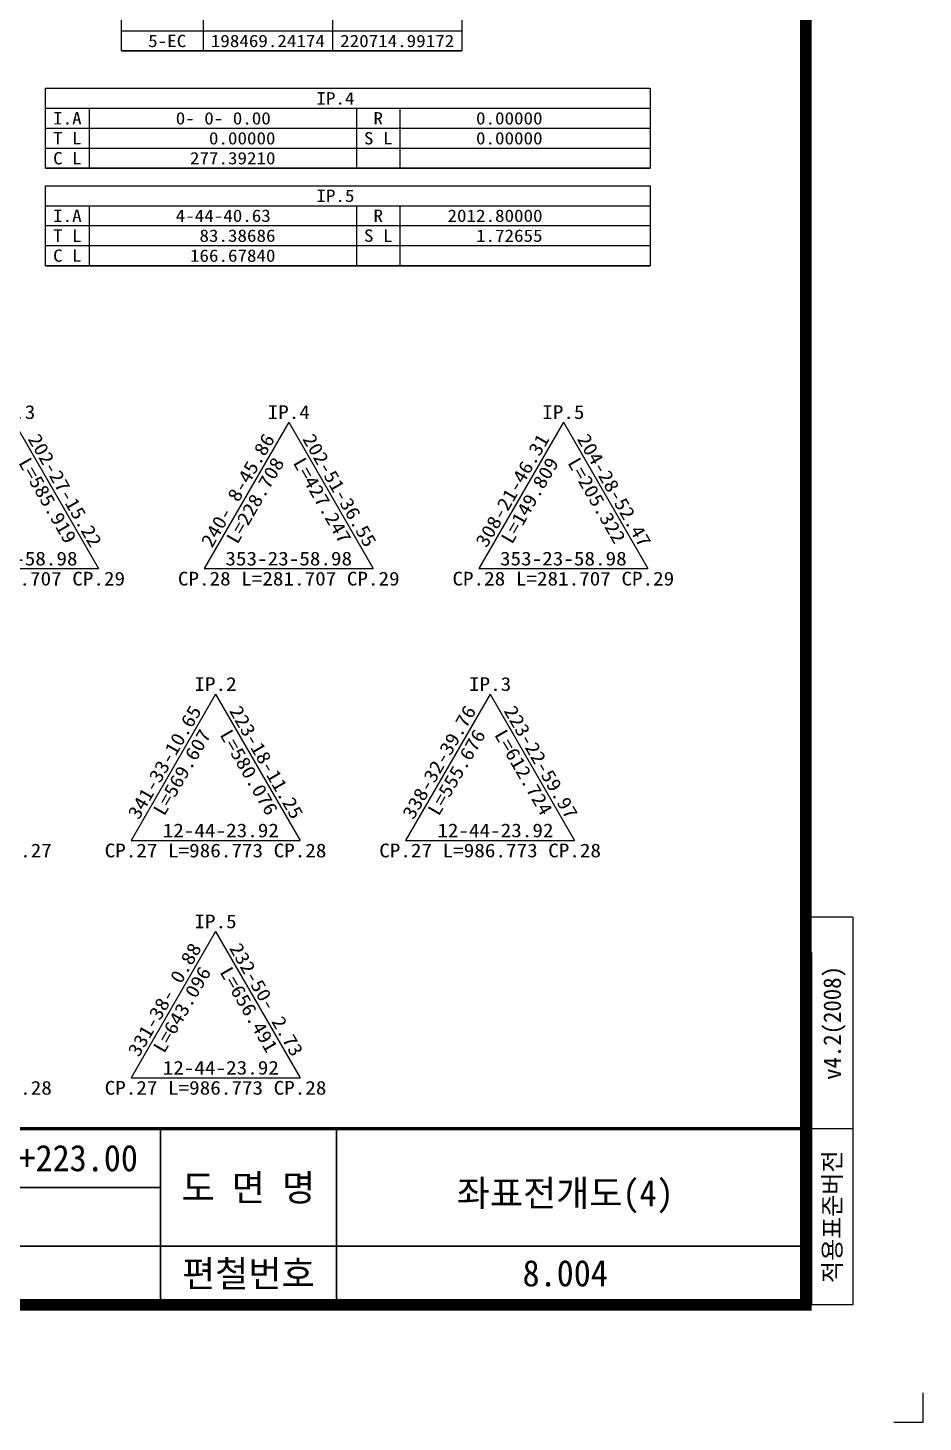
# Model space of a CAD drawing. Header units: feet. Extents: x 229381 to 233586, y 197484 to 200454.
# Drawn here: x 232823 to 233586, y 197484 to 198672 of the extents above; entities that cross this region are included whole.
import ezdxf
from ezdxf.enums import TextEntityAlignment as Align

# ---------------------------------------------------------------- set-up
doc = ezdxf.new("R2010")
doc.units = ezdxf.units.FT
doc.header["$LTSCALE"] = 10
doc.header["$MEASUREMENT"] = 0
for name, color, linetype in [('CA-TABL-LIN1', 4, 'CONTINUOUS'), ('CA-TABL-LIN2', 1, 'CONTINUOUS'), ('CA-TABL-TEX2', 3, 'CONTINUOUS'), ('CX-BORD', 3, 'CONTINUOUS'), ('CX-BORD-LIN1', 4, 'CONTINUOUS'), ('CX-BORD-LIN2', 3, 'CONTINUOUS'), ('CX-BORD-TEX2', 7, 'CONTINUOUS'), ('CX-BORD-TEX3', 6, 'CONTINUOUS'), ('CX-MISC', 2, 'CONTINUOUS')]:
    doc.layers.add(name, color=color, linetype=linetype)
doc.styles.add('RP2', font='DotumChe.ttf')
doc.styles.add('TB_TEXT', font='DotumChe.ttf')
doc.styles.add('TB_WBTXT', font='H2GTRE.TTF')
doc.styles.add('TB_WMTXT', font='DotumChe.ttf')

# ---------------------------------------------------------------- blocks, each defined once
blk = doc.blocks.new('CXBLKA1-KHCA')
at = {"layer": 'CX-BORD-LIN1', "const_width": 2}
blk.add_lwpolyline([(796, 0), (0, 0), (0, 554), (796, 554)], close=True, dxfattribs=at)
at = {"layer": 'CX-BORD-LIN1'}
for points, const_width in [([(796, 30), (0, 30)], 0.6), ([(686, 0), (686, 30)], 0.3)]:
    blk.add_lwpolyline(points, dxfattribs=dict(at, const_width=const_width))
at = {"layer": 'CX-BORD-LIN2'}
for p, q in [((804, 66.03), (796, 66.03)), ((804, 66.03), (804, 0)), ((797, 60), (797, 0)), ((804, 30), (796, 30)), ((804, 0), (797, 0))]:
    blk.add_line(p, q, dxfattribs=at)
at = {"layer": 'CX-BORD-LIN2', "const_width": 0.3}
for points in [[(716, 0), (716, 30)], [(686, 20), (566, 20)], [(796, 10), (566, 10)]]:
    blk.add_lwpolyline(points, dxfattribs=at)
at = {"layer": 'CX-MISC'}
blk.add_lwpolyline([(811, -20), (816, -20), (816, -15)], dxfattribs=at)
at = {"layer": 'CX-BORD-LIN1', "style": 'TB_TEXT'}
for tag, height, p in [('TR_RDAT4', 3.5, (317.5, 27)), ('TR_DGN4', 3.5, (459.12, 27)), ('TR_CHK4', 3.5, (499.12, 27)), ('TR_APP4', 3.5, (539.12, 27)), ('TR_RNUM4', 3, (285.11, 26.64)), ('TR_RNUM3', 3, (285.11, 20.64)), ('TR_RDAT3', 3.5, (317.5, 21)), ('TR_DGN3', 3.5, (459.12, 21)), ('TR_CHK3', 3.5, (499.12, 21)), ('TR_APP3', 3.5, (539.12, 21)), ('TR_RDAT2', 3.5, (317.5, 15)), ('TR_DGN2', 3.5, (459.12, 15)), ('TR_CHK2', 3.5, (499.12, 15)), ('TR_APP2', 3.5, (539.12, 15)), ('TR_RNUM2', 3, (285.11, 14.64)), ('TR_RNUM1', 3, (285.11, 8.64)), ('TR_RDAT1', 3.5, (317.5, 9)), ('TR_DGN1', 3.5, (459.12, 9)), ('TR_CHK1', 3.5, (499.12, 9)), ('TR_APP1', 3.5, (539.12, 9))]:
    blk.add_attdef(tag, text='', height=height, dxfattribs=at).set_placement(p, align=Align.MIDDLE_CENTER)
for tag, p in [('TR_RCON4', (342.3, 27)), ('TR_RCON3', (342.3, 21)), ('TR_RCON2', (342.3, 15)), ('TR_RCON1', (342.3, 9))]:
    blk.add_attdef(tag, text='', height=3.5, dxfattribs=at).set_placement(p, align=Align.MIDDLE_LEFT)
at = {"layer": 'CX-BORD-LIN2', "style": 'TB_TEXT'}
blk.add_text('적용표준버전', height=3, rotation=90, dxfattribs=at).set_placement((800.5, 15), align=Align.MIDDLE_CENTER)
blk.add_attdef('TD_VERSION', text='', height=3, rotation=90, dxfattribs=at).set_placement((800.5, 48.01), align=Align.MIDDLE_CENTER)
at = {"layer": 'CX-BORD-TEX2', "style": 'TB_WMTXT'}
for tag, height, p in [('TB_CNAME', 5, (15.34, 531.83)), ('TB_CSCOP', 4, (16.63, 523.83))]:
    blk.add_attdef(tag, text='', height=height, dxfattribs=at).set_placement(p, align=Align.BOTTOM_LEFT)
at = {"layer": 'CX-BORD-TEX2', "style": 'TB_WBTXT'}
for tag, height, p in [('TB_MTITIL', 10, (398, 533.33)), ('TB_STITL', 7, (398, 518.33))]:
    blk.add_attdef(tag, text='', height=height, dxfattribs=at).set_placement(p, align=Align.MIDDLE_CENTER)
at = {"layer": 'CX-BORD-TEX3', "style": 'TB_TEXT'}
for s, p in [('도 면 명', (701, 20)), ('편철번호', (701, 5.39))]:
    blk.add_text(s, height=4.5, dxfattribs=at).set_placement(p, align=Align.MIDDLE)
for tag, height, p in [('TD_DCOMP', 4.5, (217.5, 25)), ('TD_CSECT', 4.5, (611, 25)), ('TD_CDIST', 4.5, (656, 25)), ('TD_DNAME_TOP', 4.5, (755, 25)), ('TD_DNAME_MAIN', 4.5, (755, 19.01)), ('TD_CCOMP', 4.5, (217.5, 15)), ('TD_HSCAL', 4.5, (626.7, 15.24)), ('TD_VSCAL', 4.5, (655.78, 15.24)), ('TD_DNAME_BOT', 3, (755, 13.65)), ('TD_CNAME', 5, (65, 5.75)), ('TD_FIELD', 4.5, (182.5, 5.53)), ('TD_CSTEP', 4.5, (253.24, 5.53)), ('TD_DWGCODE', 4.5, (641, 5.39)), ('TD_DWGNO', 4.5, (755, 5.39))]:
    blk.add_attdef(tag, text='', height=height, dxfattribs=at).set_placement(p, align=Align.MIDDLE_CENTER)

msp = doc.modelspace()

# ---------------------------------------------------------------- linework, layer by layer
at = {"layer": 'CA-TABL-LIN1', "linetype": 'Continuous'}
for p, q in [((232902.9, 198652.3), (232902.9, 198839.4)), ((233192.9, 198839.4), (233192.9, 198652.3)), ((233192.9, 198652.3), (232902.9, 198652.3)), ((232902.9, 198652.3), (233192.9, 198652.3)), ((232838.1, 198620.4), (233353.3, 198620.4)), ((232838.1, 198552.4), (232838.1, 198620.4)), ((233353.3, 198620.4), (233353.3, 198552.4)), ((233353.3, 198552.4), (232838.1, 198552.4)), ((232838.1, 198552.4), (233353.3, 198552.4)), ((232838.1, 198537.4), (233353.3, 198537.4)), ((232838.1, 198469.3), (232838.1, 198537.4)), ((233353.3, 198537.4), (233353.3, 198469.3)), ((233353.3, 198469.3), (232838.1, 198469.3)), ((232838.1, 198469.3), (233353.3, 198469.3))]:
    msp.add_line(p, q, dxfattribs=at)
at = {"layer": 'CA-TABL-LIN2', "linetype": 'Continuous'}
for p, q in [((232972.6, 198839.4), (232972.6, 198652.3)), ((233082.7, 198839.4), (233082.7, 198652.3)), ((232902.9, 198669.3), (233192.9, 198669.3)), ((232838.1, 198603.4), (233353.3, 198603.4)), ((232875.4, 198603.4), (232875.4, 198552.4)), ((233103, 198603.4), (233103, 198552.4)), ((233140.2, 198603.4), (233140.2, 198552.4)), ((232838.1, 198586.4), (233353.3, 198586.4)), ((232838.1, 198569.4), (233353.3, 198569.4)), ((232838.1, 198520.4), (233353.3, 198520.4)), ((232875.4, 198520.4), (232875.4, 198469.3)), ((233103, 198520.4), (233103, 198469.3)), ((233140.2, 198520.4), (233140.2, 198469.3)), ((232838.1, 198503.4), (233353.3, 198503.4)), ((232838.1, 198486.4), (233353.3, 198486.4)), ((232811.4, 198336), (232883.4, 198211.2)), ((233045.4, 198336), (232973.4, 198211.2)), ((233045.4, 198336), (233117.4, 198211.2)), ((233279.4, 198336), (233207.4, 198211.2)), ((233279.4, 198336), (233351.4, 198211.2)), ((232739.4, 198211.2), (232883.4, 198211.2)), ((232973.4, 198211.2), (233117.4, 198211.2)), ((233207.4, 198211.2), (233351.4, 198211.2)), ((232983, 198104.3), (232911, 197979.6)), ((232983, 198104.3), (233055, 197979.6)), ((233217, 198104.3), (233145, 197979.6)), ((233217, 198104.3), (233289, 197979.6)), ((232911, 197979.6), (233055, 197979.6)), ((233145, 197979.6), (233289, 197979.6)), ((232983, 197902.1), (232911, 197777.4)), ((232983, 197902.1), (233055, 197777.4)), ((232911, 197777.4), (233055, 197777.4))]:
    msp.add_line(p, q, dxfattribs=at)

# ---------------------------------------------------------------- block references
at = {"layer": 'CX-BORD'}
ref = msp.add_blockref('CXBLKA1-KHCA', (229506, 197584), dxfattribs=dict(at, xscale=5, yscale=4.999999999996866))
ref.add_attrib('TD_DNAME_MAIN', '좌표전개도(4)', dxfattribs={"layer": 'CX-BORD-TEX3', "height": 22.5, "style": 'TB_TEXT', "oblique": 360}).set_placement((233281, 197679.1), align=Align.MIDDLE_CENTER)
ref.add_attrib('TD_CDIST', '9+383.00~14+223.00', dxfattribs={"layer": 'CX-BORD-TEX3', "height": 22.5, "style": 'TB_TEXT', "oblique": 360}).set_placement((232786, 197709), align=Align.MIDDLE_CENTER)
ref.add_attrib('TD_DWGNO', '8.004', dxfattribs={"layer": 'CX-BORD-TEX3', "height": 22.5, "style": 'TB_TEXT', "oblique": 360}).set_placement((233281, 197610.9), align=Align.MIDDLE_CENTER)
ref.add_attrib('TD_VERSION', 'v4.2(2008)', dxfattribs={"layer": 'CX-BORD-LIN2', "height": 15, "rotation": 90, "style": 'TB_TEXT'}).set_placement((233508.5, 197824.1), align=Align.MIDDLE_CENTER)

# ---------------------------------------------------------------- texts
at = {"layer": 'CA-TABL-TEX2', "style": 'RP2', "width": 1.128305}
for s, height, p, p2 in [('  5-EC', 10.53, (232909.4, 198655.5), (232958, 198655.5)), ('198469.24174', 10.53, (232979, 198655.5), (233076.2, 198655.5)), ('220714.99172', 10.53, (233089.2, 198655.5), (233186.4, 198655.5)), ('IP.4', 10.53, (233069, 198606.6), (233101.4, 198606.6)), ('I.A', 10.53, (232844.6, 198589.6), (232868.9, 198589.6)), ('R', 10.5, (233117.6, 198589.6), (233125.7, 198589.6)), (' 0- 0- 0.00', 10.53, (232941, 198589.6), (233030.1, 198589.6)), (' 0- 0- 0.00', 10.53, (232941, 198589.6), (233030.1, 198589.6)), ('     0.00000', 10.53, (233164.5, 198589.6), (233261.7, 198589.6)), ('T L', 10.53, (232844.6, 198572.6), (232868.9, 198572.6)), ('     0.00000', 10.53, (232936.9, 198572.6), (233034.1, 198572.6)), ('S L', 10.53, (233109.5, 198572.6), (233133.8, 198572.6)), ('     0.00000', 10.53, (233164.5, 198572.6), (233261.7, 198572.6)), ('C L', 10.53, (232844.6, 198555.6), (232868.9, 198555.6)), ('   277.39210', 10.53, (232936.9, 198555.6), (233034.1, 198555.6)), ('IP.5', 10.53, (233069, 198523.6), (233101.4, 198523.6)), ('I.A', 10.53, (232844.6, 198506.6), (232868.9, 198506.6)), (' 4-44-40.63', 10.53, (232941, 198506.6), (233030.1, 198506.6)), (' 4-44-40.63', 10.53, (232941, 198506.6), (233030.1, 198506.6)), ('R', 10.5, (233117.6, 198506.6), (233125.7, 198506.6)), ('  2012.80000', 10.53, (233164.5, 198506.6), (233261.7, 198506.6)), ('T L', 10.53, (232844.6, 198489.6), (232868.9, 198489.6)), ('    83.38686', 10.53, (232936.9, 198489.6), (233034.1, 198489.6)), ('S L', 10.53, (233109.5, 198489.6), (233133.8, 198489.6)), ('     1.72655', 10.53, (233164.5, 198489.6), (233261.7, 198489.6)), ('C L', 10.53, (232844.6, 198472.6), (232868.9, 198472.6)), ('   166.67840', 10.53, (232936.9, 198472.6), (233034.1, 198472.6)), ('IP.3', 11.7, (232793.4, 198338.7), (232829.4, 198338.7)), ('IP.4', 11.7, (233027.4, 198338.7), (233063.4, 198338.7)), ('IP.5', 11.7, (233261.4, 198338.7), (233297.4, 198338.7)), ('353-23-58.98', 11.7, (232757.4, 198213.9), (232865.4, 198213.9)), ('353-23-58.98', 11.7, (232991.4, 198213.9), (233099.4, 198213.9)), ('353-23-58.98', 11.7, (233225.4, 198213.9), (233333.4, 198213.9)), ('L=281.707', 11.7, (232770.9, 198196.8), (232851.9, 198196.8)), ('CP.29', 11.7, (232860.9, 198196.8), (232905.9, 198196.8)), ('CP.28', 11.7, (232950.9, 198196.8), (232995.9, 198196.8)), ('L=281.707', 11.7, (233004.9, 198196.8), (233085.9, 198196.8)), ('CP.29', 11.7, (233094.9, 198196.8), (233139.9, 198196.8)), ('CP.28', 11.7, (233184.9, 198196.8), (233229.9, 198196.8)), ('L=281.707', 11.7, (233238.9, 198196.8), (233319.9, 198196.8)), ('CP.29', 11.7, (233328.9, 198196.8), (233373.9, 198196.8)), ('IP.2', 11.7, (232965, 198107), (233001, 198107)), ('IP.3', 11.7, (233199, 198107), (233235, 198107)), (' 12-44-23.92', 11.7, (232929, 197982.3), (233037, 197982.3)), (' 12-44-23.92', 11.7, (233163, 197982.3), (233271, 197982.3)), ('CP.27', 11.7, (232798.5, 197965.2), (232843.5, 197965.2)), ('CP.27', 11.7, (232888.5, 197965.2), (232933.5, 197965.2)), ('L=986.773', 11.7, (232942.5, 197965.2), (233023.5, 197965.2)), ('CP.28', 11.7, (233032.5, 197965.2), (233077.5, 197965.2)), ('CP.27', 11.7, (233122.5, 197965.2), (233167.5, 197965.2)), ('L=986.773', 11.7, (233176.5, 197965.2), (233257.5, 197965.2)), ('CP.28', 11.7, (233266.5, 197965.2), (233311.5, 197965.2)), ('IP.5', 11.7, (232965, 197904.8), (233001, 197904.8)), (' 12-44-23.92', 11.7, (232929, 197780.1), (233037, 197780.1)), ('CP.28', 11.7, (232798.5, 197763), (232843.5, 197763)), ('CP.27', 11.7, (232888.5, 197763), (232933.5, 197763)), ('L=986.773', 11.7, (232942.5, 197763), (233023.5, 197763)), ('CP.28', 11.7, (233032.5, 197763), (233077.5, 197763))]:
    msp.add_text(s, height=height, dxfattribs=at).set_placement(p, p2, align=Align.FIT)
for s, rotation, p, p2 in [('202-27-15.22', 300, (232822.7, 198321.7), (232876.7, 198228.2)), ('240- 8-45.86', 60, (232980, 198228.2), (233034, 198321.7)), ('202-51-36.55', 300, (233056.7, 198321.7), (233110.7, 198228.2)), ('308-21-46.31', 60, (233214, 198228.2), (233268, 198321.7)), ('204-28-52.47', 300, (233290.7, 198321.7), (233344.7, 198228.2)), ('L=585.919', 300, (232814.6, 198301.5), (232855.1, 198231.3)), ('L=228.708', 60, (233001.6, 198231.3), (233042.1, 198301.5)), ('L=427.247', 300, (233048.6, 198301.5), (233089.1, 198231.3)), ('L=149.809', 60, (233235.6, 198231.3), (233276.1, 198301.5)), ('L=205.322', 300, (233282.6, 198301.5), (233323.1, 198231.3)), ('341-33-10.65', 60, (232917.6, 197996.5), (232971.6, 198090.1)), ('223-18-11.25', 300, (232994.3, 198090.1), (233048.3, 197996.5)), ('338-32-39.76', 60, (233151.6, 197996.5), (233205.6, 198090.1)), ('223-22-59.97', 300, (233228.3, 198090.1), (233282.3, 197996.5)), ('L=569.607', 60, (232939.2, 197999.7), (232979.7, 198069.8)), ('L=580.076', 300, (232986.2, 198069.8), (233026.7, 197999.7)), ('L=555.676', 60, (233173.2, 197999.7), (233213.7, 198069.8)), ('L=612.724', 300, (233220.2, 198069.8), (233260.7, 197999.7)), ('331-38- 0.88', 60, (232917.6, 197794.3), (232971.6, 197887.9)), ('232-50- 2.73', 300, (232994.3, 197887.9), (233048.3, 197794.3)), ('L=643.096', 60, (232939.2, 197797.5), (232979.7, 197867.6)), ('L=656.491', 300, (232986.2, 197867.6), (233026.7, 197797.5))]:
    msp.add_text(s, height=11.7, rotation=rotation, dxfattribs=at).set_placement(p, p2, align=Align.FIT)

doc.saveas('drawing.dxf')
